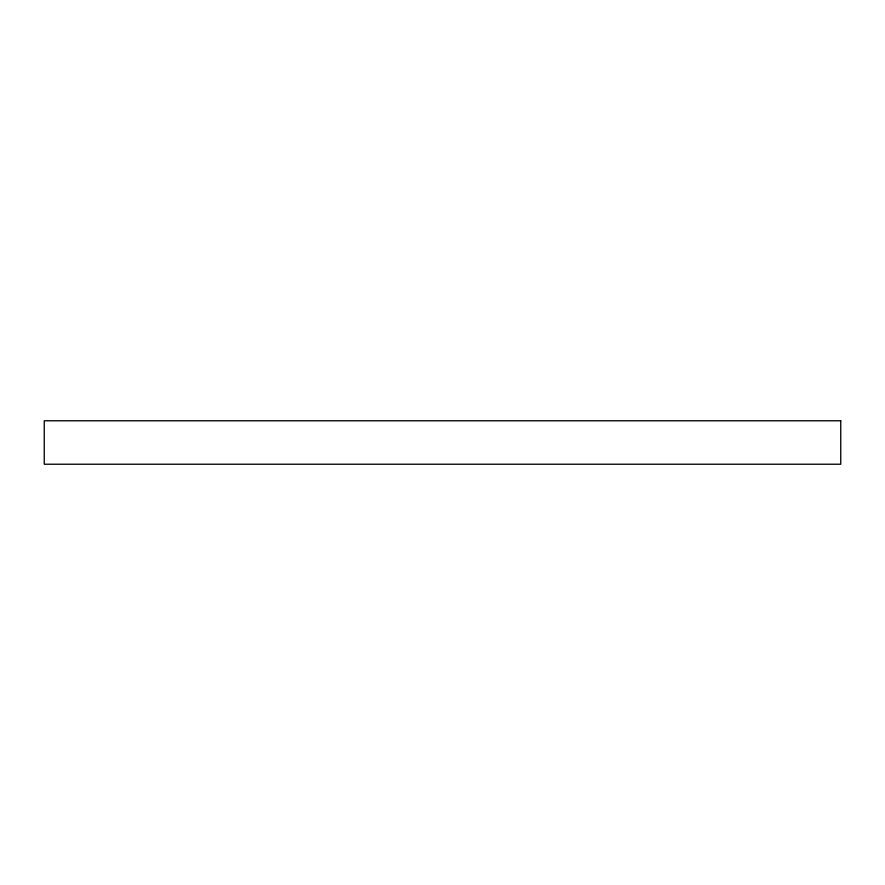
<?xml version="1.0" encoding="UTF-8"?>
<svg xmlns="http://www.w3.org/2000/svg" width="885" height="885" viewBox="0 0 885 885"><rect width="100%" height="100%" fill="white"/><g stroke="black" fill="none" stroke-linecap="round" stroke-linejoin="round"><path stroke-width="1.33" d="M840.75 420.773L44.25 420.773L44.25 464.227L840.75 464.227L840.75 420.773"/></g></svg>
